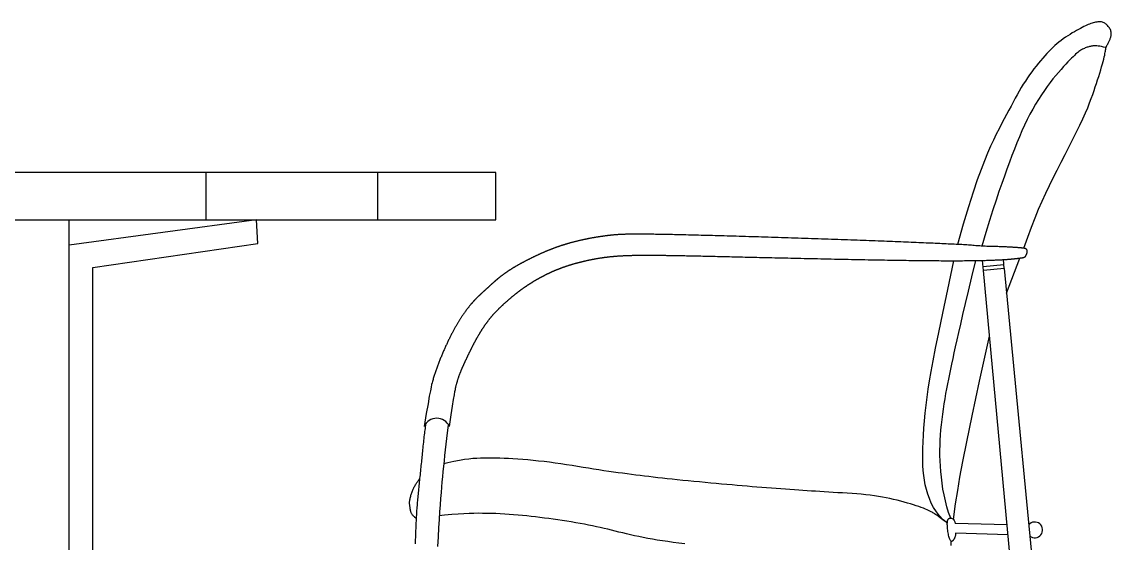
# Model space of a CAD drawing. Header units: millimetres. Extents: x -17017 to 2697, y 1903 to 18260.
# Drawn here: x -16977.0188 to -16976.835, y 18248.0033 to 18248.0913 of the extents above; entities that cross this region are included whole.
import ezdxf

# ---------------------------------------------------------------- set-up
doc = ezdxf.new("R2010")
doc.units = ezdxf.units.MM
doc.layers.add('OP-MOB-MOVIL', color=8, linetype='Continuous')

# ---------------------------------------------------------------- blocks, each defined once
blk = doc.blocks.new('mesas y sillas de cafeteria')
for p, q in [((50.53226, -14.21145), (50.53226, -14.25145)), ((50.67697, -14.21145), (50.67697, -14.25145)), ((50.41697, -14.93145), (50.41697, -14.25145)), ((51.18845, -14.29398), (51.18765, -14.28559)), ((51.20595, -14.29232), (51.20525, -14.28488))]:
    blk.add_line(p, q)
for points in [[(51.22248, -14.27532), (51.22571, -14.26598), (51.22885, -14.25747), (51.2319, -14.24966), (51.23492, -14.24239), (51.23793, -14.23554), (51.24096, -14.22895), (51.24405, -14.22249), (51.24724, -14.21603), (51.25054, -14.20944), (51.2539, -14.20278), (51.25727, -14.19614), (51.26059, -14.18959), (51.26381, -14.18322), (51.26685, -14.1771), (51.26967, -14.17133), (51.27221, -14.16598), (51.27441, -14.16111), (51.27632, -14.15669), (51.27797, -14.15266), (51.2794, -14.14895), (51.28065, -14.14551), (51.28176, -14.14228), (51.28278, -14.13919), (51.28375, -14.13619), (51.2847, -14.13323), (51.28562, -14.13032), (51.28651, -14.1275), (51.28735, -14.12479), (51.28812, -14.12222), (51.28883, -14.11982), (51.28944, -14.11762), (51.28996, -14.11564), (51.29037, -14.11391), (51.29069, -14.1124), (51.29093, -14.11108), (51.29112, -14.10994), (51.29129, -14.10893), (51.29144, -14.10804), (51.29159, -14.10722), (51.29178, -14.10646), (51.29201, -14.10573), (51.29227, -14.10501), (51.29257, -14.10433), (51.29289, -14.10366), (51.29322, -14.10301), (51.29355, -14.10238), (51.29388, -14.10177), (51.29419, -14.10118), (51.29448, -14.1006), (51.29475, -14.10004), (51.295, -14.09948), (51.29523, -14.09893), (51.29543, -14.09838), (51.29561, -14.09782), (51.29577, -14.09726), (51.29591, -14.09669), (51.29603, -14.09609), (51.29613, -14.09549), (51.29618, -14.09487), (51.2962, -14.09423), (51.29617, -14.09358), (51.29609, -14.09291), (51.29594, -14.09223), (51.29573, -14.09154), (51.29545, -14.09083), (51.2951, -14.09013), (51.29469, -14.08942), (51.29423, -14.08874), (51.29372, -14.08807), (51.29318, -14.08744), (51.29261, -14.08685), (51.29202, -14.08632), (51.29142, -14.08584), (51.2908, -14.08542), (51.29016, -14.08507), (51.28949, -14.08477), (51.2888, -14.08454), (51.28808, -14.08436), (51.28733, -14.08425), (51.28654, -14.0842), (51.28571, -14.08421), (51.28484, -14.08428), (51.28394, -14.0844), (51.283, -14.08458), (51.28204, -14.08481), (51.28104, -14.08508), (51.28001, -14.0854), (51.27896, -14.08577), (51.27788, -14.08618), (51.27677, -14.08663), (51.27561, -14.08713), (51.27439, -14.0877), (51.2731, -14.08832), (51.27172, -14.08902), (51.27026, -14.08979), (51.26869, -14.09064), (51.26701, -14.09157), (51.26523, -14.09258), (51.26338, -14.09367), (51.26149, -14.09482), (51.25957, -14.09603), (51.25765, -14.0973), (51.25575, -14.09862), (51.2539, -14.09998), (51.25211, -14.10137), (51.25037, -14.10282), (51.24867, -14.10431), (51.24699, -14.10587), (51.24531, -14.10751), (51.24363, -14.10922), (51.24193, -14.11102), (51.24019, -14.11293), (51.2384, -14.11493), (51.23657, -14.11705), (51.23471, -14.11926), (51.23284, -14.12156), (51.23097, -14.12394), (51.22911, -14.12641), (51.22728, -14.12895), (51.22548, -14.13156), (51.22373, -14.13423), (51.22202, -14.13698), (51.22033, -14.1398), (51.21864, -14.14271), (51.21695, -14.14571), (51.21523, -14.1488), (51.21347, -14.15201), (51.21166, -14.15533), (51.20978, -14.15878), (51.20783, -14.16238), (51.2058, -14.16617), (51.20369, -14.1702), (51.20151, -14.17448), (51.19925, -14.17906), (51.1969, -14.18398), (51.19447, -14.18926), (51.19194, -14.195), (51.18926, -14.20144), (51.18636, -14.2089), (51.18319, -14.21767), (51.17966, -14.22808), (51.17573, -14.24041), (51.17133, -14.25497), (51.16639, -14.27208)], [(51.29172, -14.10601), (51.28968, -14.10552), (51.28793, -14.10514), (51.28645, -14.10486), (51.28519, -14.10467), (51.28411, -14.10456), (51.28317, -14.10451), (51.28233, -14.10452), (51.28155, -14.10455), (51.2808, -14.10462), (51.28007, -14.1047), (51.27935, -14.10482), (51.27863, -14.10495), (51.27792, -14.10511), (51.27721, -14.10529), (51.2765, -14.1055), (51.27577, -14.10574), (51.27503, -14.106), (51.27429, -14.10629), (51.27353, -14.10661), (51.27276, -14.10697), (51.27198, -14.10736), (51.2712, -14.1078), (51.27041, -14.10827), (51.26962, -14.1088), (51.26882, -14.10937), (51.268, -14.11001), (51.26712, -14.11074), (51.26618, -14.11158), (51.26515, -14.11255), (51.264, -14.11366), (51.26271, -14.11495), (51.26126, -14.11642), (51.25963, -14.1181), (51.25784, -14.11999), (51.25591, -14.12208), (51.25384, -14.12438), (51.25167, -14.12687), (51.2494, -14.12956), (51.24706, -14.13245), (51.24467, -14.13553), (51.24224, -14.1388), (51.23978, -14.14225), (51.23732, -14.14589), (51.23486, -14.14971), (51.23241, -14.15371), (51.23, -14.15788), (51.22763, -14.16222), (51.22531, -14.16673), (51.22306, -14.17141), (51.22086, -14.17624), (51.21871, -14.18124), (51.21659, -14.18639), (51.21448, -14.1917), (51.21239, -14.19716), (51.21028, -14.20278), (51.20816, -14.20854), (51.20601, -14.21448), (51.20379, -14.22072), (51.20146, -14.22743), (51.199, -14.23477), (51.19636, -14.24289), (51.19352, -14.25195), (51.19043, -14.26212), (51.18706, -14.27355)], [(50.41697, -14.75245), (50.59597, -14.93145), (50.63254, -14.93145), (50.63254, -14.91145), (50.60425, -14.91145), (50.43697, -14.74417), (50.43697, -14.29148), (50.57615, -14.27141), (50.57497, -14.25145), (50.41697, -14.27263)], [(50.73771, -14.4256), (50.73924, -14.41593), (50.74044, -14.40846), (50.74134, -14.40289), (50.74201, -14.39891), (50.74247, -14.39621), (50.74279, -14.39447), (50.74301, -14.3934), (50.74317, -14.39268), (50.74332, -14.39206), (50.74346, -14.39147), (50.74359, -14.39092), (50.74373, -14.3904), (50.74385, -14.3899), (50.74398, -14.38942), (50.7441, -14.38896), (50.74423, -14.38852), (50.74435, -14.38807), (50.74448, -14.38764), (50.7446, -14.38722), (50.74472, -14.3868), (50.74485, -14.38638), (50.74498, -14.38598), (50.7451, -14.38558), (50.74523, -14.38518), (50.74535, -14.38479), (50.74548, -14.38441), (50.74561, -14.38403), (50.74574, -14.38366), (50.74586, -14.38329), (50.74599, -14.38293), (50.74612, -14.38257), (50.74625, -14.38222), (50.74638, -14.38187), (50.74651, -14.38152), (50.74664, -14.38118), (50.74677, -14.38084), (50.7469, -14.3805), (50.74703, -14.38017), (50.74717, -14.37984), (50.7473, -14.37952), (50.74743, -14.37919), (50.74756, -14.37887), (50.7477, -14.37855), (50.74783, -14.37823), (50.74797, -14.37792), (50.7481, -14.3776), (50.74824, -14.37729), (50.74837, -14.37698), (50.74851, -14.37666), (50.74865, -14.37635), (50.74878, -14.37604), (50.74892, -14.37573), (50.74906, -14.37542), (50.7492, -14.37511), (50.74934, -14.3748), (50.74948, -14.37449), (50.74962, -14.37418), (50.74976, -14.37387), (50.7499, -14.37356), (50.75004, -14.37325), (50.75018, -14.37294), (50.75032, -14.37262), (50.75047, -14.37231), (50.75061, -14.372), (50.75075, -14.37168), (50.7509, -14.37137), (50.75104, -14.37105), (50.75119, -14.37073), (50.75133, -14.37042), (50.75148, -14.3701), (50.75163, -14.36978), (50.75177, -14.36946), (50.75192, -14.36914), (50.75207, -14.36882), (50.75222, -14.3685), (50.75237, -14.36818), (50.75252, -14.36786), (50.75267, -14.36754), (50.75282, -14.36722), (50.75297, -14.3669), (50.75312, -14.36657), (50.75327, -14.36625), (50.75343, -14.36593), (50.75358, -14.3656), (50.75374, -14.36528), (50.75389, -14.36495), (50.75405, -14.36463), (50.7542, -14.36431), (50.75436, -14.36398), (50.75451, -14.36366), (50.75467, -14.36333), (50.75483, -14.363), (50.75499, -14.36268), (50.75515, -14.36235), (50.75531, -14.36203), (50.75547, -14.3617), (50.75563, -14.36137), (50.75579, -14.36105), (50.75595, -14.36072), (50.75611, -14.36039), (50.75628, -14.36007), (50.75644, -14.35974), (50.7566, -14.35941), (50.75677, -14.35909), (50.75693, -14.35876), (50.7571, -14.35843), (50.75727, -14.35811), (50.75743, -14.35778), (50.7576, -14.35745), (50.75777, -14.35713), (50.75794, -14.3568), (50.75811, -14.35648), (50.75828, -14.35615), (50.75845, -14.35582), (50.75862, -14.3555), (50.75879, -14.35517), (50.75897, -14.35485), (50.75914, -14.35452), (50.75931, -14.3542), (50.75949, -14.35387), (50.75966, -14.35355), (50.75984, -14.35322), (50.76002, -14.3529), (50.76019, -14.35258), (50.76037, -14.35225), (50.76055, -14.35193), (50.76073, -14.35161), (50.76091, -14.35129), (50.76109, -14.35096), (50.76127, -14.35064), (50.76145, -14.35032), (50.76164, -14.35), (50.76182, -14.34968), (50.762, -14.34936), (50.76219, -14.34904), (50.76238, -14.34872), (50.76256, -14.3484), (50.76275, -14.34808), (50.76294, -14.34777), (50.76313, -14.34745), (50.76332, -14.34713), (50.76351, -14.34682), (50.7637, -14.3465), (50.76389, -14.34619), (50.76409, -14.34587), (50.76428, -14.34556), (50.76447, -14.34524), (50.76467, -14.34493), (50.76487, -14.34462), (50.76507, -14.3443), (50.76526, -14.34399), (50.76546, -14.34368), (50.76566, -14.34337), (50.76587, -14.34306), (50.76607, -14.34275), (50.76627, -14.34244), (50.76648, -14.34214), (50.76668, -14.34183), (50.76689, -14.34152), (50.76709, -14.34122), (50.7673, -14.34091), (50.76751, -14.34061), (50.76772, -14.3403), (50.76793, -14.34), (50.76815, -14.3397), (50.76836, -14.3394), (50.76857, -14.3391), (50.76879, -14.3388), (50.76901, -14.3385), (50.76923, -14.3382), (50.76944, -14.3379), (50.76966, -14.33761), (50.76989, -14.33731), (50.77011, -14.33701), (50.77033, -14.33672), (50.77056, -14.33643), (50.77078, -14.33613), (50.77101, -14.33584), (50.77124, -14.33555), (50.77147, -14.33526), (50.7717, -14.33497), (50.77193, -14.33468), (50.77216, -14.3344), (50.7724, -14.33411), (50.77263, -14.33383), (50.77287, -14.33354), (50.77311, -14.33326), (50.77334, -14.33298), (50.77358, -14.33269), (50.77383, -14.33241), (50.77407, -14.33213), (50.77431, -14.33186), (50.77455, -14.33158), (50.7748, -14.3313), (50.77505, -14.33103), (50.77529, -14.33075), (50.77554, -14.33048), (50.77579, -14.3302), (50.77604, -14.32993), (50.77629, -14.32966), (50.77654, -14.32939), (50.77679, -14.32912), (50.77705, -14.32886), (50.7773, -14.32859), (50.77755, -14.32832), (50.77781, -14.32806), (50.77806, -14.32779), (50.77832, -14.32753), (50.77858, -14.32727), (50.77883, -14.32701), (50.77909, -14.32675), (50.77935, -14.32649), (50.77961, -14.32623), (50.77987, -14.32598), (50.78013, -14.32572), (50.78039, -14.32547), (50.78065, -14.32521), (50.78091, -14.32496), (50.78117, -14.32471), (50.78143, -14.32446), (50.78169, -14.32421), (50.78195, -14.32396), (50.78222, -14.32371), (50.78248, -14.32347), (50.78274, -14.32322), (50.783, -14.32298), (50.78326, -14.32273), (50.78353, -14.32249), (50.78379, -14.32225), (50.78405, -14.32201), (50.78431, -14.32177), (50.78458, -14.32154), (50.78484, -14.3213), (50.7851, -14.32106), (50.78536, -14.32083), (50.78563, -14.32059), (50.78589, -14.32036), (50.78615, -14.32013), (50.78641, -14.3199), (50.78667, -14.31967), (50.78693, -14.31944), (50.78719, -14.31922), (50.78745, -14.31899), (50.78771, -14.31877), (50.78797, -14.31854), (50.78823, -14.31832), (50.78849, -14.3181), (50.78875, -14.31788), (50.78901, -14.31766), (50.78926, -14.31744), (50.78952, -14.31722), (50.78978, -14.31701), (50.79003, -14.31679), (50.79029, -14.31658), (50.79054, -14.31637), (50.7908, -14.31616), (50.79105, -14.31594), (50.79131, -14.31574), (50.79156, -14.31553), (50.79181, -14.31532), (50.79207, -14.31511), (50.79232, -14.31491), (50.79257, -14.3147), (50.79282, -14.3145), (50.79308, -14.31429), (50.79333, -14.31409), (50.79358, -14.31389), (50.79383, -14.31369), (50.79408, -14.31349), (50.79434, -14.31329), (50.79459, -14.3131), (50.79484, -14.3129), (50.79509, -14.3127), (50.79534, -14.31251), (50.79559, -14.31232), (50.79584, -14.31212), (50.7961, -14.31193), (50.79635, -14.31174), (50.7966, -14.31155), (50.79685, -14.31136), (50.7971, -14.31117), (50.79735, -14.31098), (50.79761, -14.31079), (50.79786, -14.3106), (50.79811, -14.31042), (50.79836, -14.31023), (50.79862, -14.31005), (50.79887, -14.30986), (50.79912, -14.30968), (50.79938, -14.3095), (50.79963, -14.30932), (50.79988, -14.30913), (50.80014, -14.30895), (50.80039, -14.30877), (50.80065, -14.30859), (50.8009, -14.30841), (50.80116, -14.30824), (50.80142, -14.30806), (50.80167, -14.30788), (50.80193, -14.3077), (50.80219, -14.30753), (50.80245, -14.30735), (50.80271, -14.30718), (50.80297, -14.307), (50.80323, -14.30683), (50.80349, -14.30665), (50.80375, -14.30648), (50.80401, -14.30631), (50.80427, -14.30614), (50.80454, -14.30596), (50.8048, -14.30579), (50.80507, -14.30562), (50.80533, -14.30545), (50.8056, -14.30528), (50.80587, -14.30511), (50.80613, -14.30494), (50.8064, -14.30477), (50.80667, -14.30461), (50.80694, -14.30444), (50.80721, -14.30427), (50.80748, -14.3041), (50.80775, -14.30394), (50.80802, -14.30377), (50.8083, -14.30361), (50.80857, -14.30344), (50.80884, -14.30328), (50.80912, -14.30311), (50.80939, -14.30295), (50.80967, -14.30279), (50.80994, -14.30262), (50.81022, -14.30246), (50.81049, -14.3023), (50.81077, -14.30214), (50.81105, -14.30198), (50.81133, -14.30182), (50.8116, -14.30166), (50.81188, -14.3015), (50.81216, -14.30135), (50.81244, -14.30119), (50.81272, -14.30103), (50.813, -14.30087), (50.81328, -14.30072), (50.81356, -14.30056), (50.81384, -14.30041), (50.81412, -14.30026), (50.81441, -14.3001), (50.81469, -14.29995), (50.81497, -14.2998), (50.81525, -14.29965), (50.81553, -14.2995), (50.81582, -14.29935), (50.8161, -14.2992), (50.81638, -14.29905), (50.81667, -14.2989), (50.81695, -14.29875), (50.81723, -14.2986), (50.81751, -14.29846), (50.8178, -14.29831), (50.81808, -14.29817), (50.81836, -14.29802), (50.81865, -14.29788), (50.81893, -14.29774), (50.81922, -14.2976), (50.8195, -14.29746), (50.81978, -14.29731), (50.82007, -14.29717), (50.82035, -14.29704), (50.82063, -14.2969), (50.82092, -14.29676), (50.8212, -14.29662), (50.82148, -14.29649), (50.82176, -14.29635), (50.82205, -14.29622), (50.82233, -14.29608), (50.82261, -14.29595), (50.82289, -14.29582), (50.82318, -14.29569), (50.82346, -14.29556), (50.82374, -14.29543), (50.82402, -14.2953), (50.82431, -14.29517), (50.82459, -14.29504), (50.82487, -14.29492), (50.82515, -14.29479), (50.82543, -14.29466), (50.82572, -14.29454), (50.826, -14.29442), (50.82628, -14.29429), (50.82656, -14.29417), (50.82685, -14.29405), (50.82713, -14.29393), (50.82741, -14.29381), (50.8277, -14.29369), (50.82798, -14.29357), (50.82827, -14.29345), (50.82855, -14.29333), (50.82884, -14.29321), (50.82913, -14.2931), (50.82941, -14.29298), (50.8297, -14.29286), (50.82999, -14.29275), (50.83028, -14.29263), (50.83057, -14.29252), (50.83086, -14.29241), (50.83115, -14.29229), (50.83145, -14.29218), (50.83174, -14.29207), (50.83203, -14.29196), (50.83233, -14.29185), (50.83263, -14.29174), (50.83292, -14.29163), (50.83322, -14.29152), (50.83352, -14.29141), (50.83382, -14.2913), (50.83412, -14.29119), (50.83443, -14.29108), (50.83473, -14.29097), (50.83504, -14.29087), (50.83535, -14.29076), (50.83565, -14.29065), (50.83596, -14.29055), (50.83628, -14.29044), (50.83659, -14.29034), (50.8369, -14.29023), (50.83722, -14.29013), (50.83754, -14.29003), (50.83786, -14.28992), (50.83818, -14.28982), (50.8385, -14.28971), (50.83882, -14.28961), (50.83915, -14.28951), (50.83948, -14.28941), (50.83981, -14.2893), (50.84014, -14.2892), (50.84047, -14.2891), (50.84081, -14.289), (50.84115, -14.2889), (50.84149, -14.2888), (50.84183, -14.2887), (50.84217, -14.2886), (50.84252, -14.2885), (50.84287, -14.2884), (50.84322, -14.2883), (50.84357, -14.2882), (50.84392, -14.2881), (50.84428, -14.288), (50.84463, -14.2879), (50.84499, -14.2878), (50.84536, -14.2877), (50.84572, -14.2876), (50.84608, -14.28751), (50.84645, -14.28741), (50.84682, -14.28731), (50.84719, -14.28722), (50.84756, -14.28712), (50.84794, -14.28702), (50.84831, -14.28693), (50.84869, -14.28683), (50.84907, -14.28674), (50.84945, -14.28664), (50.84983, -14.28655), (50.85022, -14.28646), (50.8506, -14.28637), (50.85099, -14.28627), (50.85138, -14.28618), (50.85177, -14.28609), (50.85216, -14.286), (50.85255, -14.28591), (50.85295, -14.28582), (50.85334, -14.28573), (50.85374, -14.28564), (50.85414, -14.28555), (50.85454, -14.28547), (50.85494, -14.28538), (50.85534, -14.2853), (50.85574, -14.28521), (50.85615, -14.28513), (50.85655, -14.28504), (50.85696, -14.28496), (50.85737, -14.28488), (50.85777, -14.28479), (50.85818, -14.28471), (50.85859, -14.28463), (50.859, -14.28455), (50.85942, -14.28448), (50.85983, -14.2844), (50.86024, -14.28432), (50.86066, -14.28424), (50.86107, -14.28417), (50.86149, -14.2841), (50.86191, -14.28402), (50.86232, -14.28395), (50.86274, -14.28388), (50.86316, -14.28381), (50.86358, -14.28374), (50.864, -14.28367), (50.86442, -14.2836), (50.86484, -14.28353), (50.86527, -14.28347), (50.86569, -14.2834), (50.86611, -14.28334), (50.86653, -14.28327), (50.86696, -14.28321), (50.86738, -14.28315), (50.86781, -14.28309), (50.86823, -14.28303), (50.86866, -14.28297), (50.86909, -14.28292), (50.86951, -14.28286), (50.86994, -14.28281), (50.87037, -14.28275), (50.8708, -14.2827), (50.87124, -14.28265), (50.87167, -14.2826), (50.8721, -14.28255), (50.87254, -14.2825), (50.87298, -14.28245), (50.87342, -14.2824), (50.87386, -14.28236), (50.8743, -14.28231), (50.87475, -14.28227), (50.8752, -14.28223), (50.87564, -14.28218), (50.8761, -14.28214), (50.87655, -14.2821), (50.87701, -14.28206), (50.87747, -14.28203), (50.87793, -14.28199), (50.87839, -14.28195), (50.87886, -14.28192), (50.87933, -14.28188), (50.87981, -14.28185), (50.88028, -14.28182), (50.88076, -14.28178), (50.88125, -14.28175), (50.88174, -14.28172), (50.88223, -14.28169), (50.88272, -14.28167), (50.88322, -14.28164), (50.88372, -14.28161), (50.88423, -14.28159), (50.88474, -14.28156), (50.88526, -14.28154), (50.88578, -14.28151), (50.8863, -14.28149), (50.88683, -14.28147), (50.88736, -14.28145), (50.8879, -14.28143), (50.88844, -14.28141), (50.88899, -14.28139), (50.88954, -14.28137), (50.8901, -14.28136), (50.89067, -14.28134), (50.89123, -14.28132), (50.89181, -14.28131), (50.89239, -14.28129), (50.89298, -14.28128), (50.89357, -14.28127), (50.89416, -14.28126), (50.89477, -14.28125), (50.89538, -14.28124), (50.89599, -14.28123), (50.89662, -14.28122), (50.89725, -14.28121), (50.89788, -14.2812), (50.89853, -14.2812), (50.89918, -14.28119), (50.89983, -14.28118), (50.9005, -14.28118), (50.90117, -14.28118), (50.90185, -14.28117), (50.90254, -14.28117), (50.90324, -14.28117), (50.90395, -14.28117), (50.90468, -14.28117), (50.90541, -14.28117), (50.90615, -14.28117), (50.9069, -14.28117), (50.90767, -14.28117), (50.90845, -14.28117), (50.90925, -14.28118), (50.91005, -14.28118), (50.91088, -14.28119), (50.91171, -14.28119), (50.91257, -14.2812), (50.91344, -14.28121), (50.91432, -14.28122), (50.91523, -14.28123), (50.91615, -14.28124), (50.91709, -14.28125), (50.91805, -14.28126), (50.91903, -14.28127), (50.92003, -14.28129), (50.92105, -14.2813), (50.92209, -14.28132), (50.92315, -14.28133), (50.92424, -14.28135), (50.92535, -14.28137), (50.92648, -14.28139), (50.92764, -14.28141), (50.92882, -14.28143), (50.93002, -14.28145), (50.93125, -14.28147), (50.93251, -14.28149), (50.93379, -14.28152), (50.93511, -14.28154), (50.93645, -14.28157), (50.93781, -14.28159), (50.93921, -14.28162), (50.94064, -14.28165), (50.94209, -14.28168), (50.94358, -14.28171), (50.9451, -14.28174), (50.94665, -14.28178), (50.94823, -14.28181), (50.94984, -14.28184), (50.95149, -14.28188), (50.95317, -14.28192), (50.95489, -14.28195), (50.95664, -14.28199), (50.95843, -14.28203), (50.96025, -14.28207), (50.96211, -14.28211), (50.96401, -14.28216), (50.96594, -14.2822), (50.96792, -14.28225), (50.96993, -14.28229), (50.97198, -14.28234), (50.97407, -14.28239), (50.97619, -14.28244), (50.97836, -14.28249), (50.98056, -14.28254), (50.98281, -14.28259), (50.98509, -14.28264), (50.98741, -14.2827), (50.98977, -14.28275), (50.99216, -14.28281), (50.99459, -14.28286), (50.99705, -14.28292), (50.99954, -14.28298), (51.00207, -14.28304), (51.00462, -14.2831), (51.0072, -14.28316), (51.00981, -14.28322), (51.01245, -14.28328), (51.0151, -14.28334), (51.01779, -14.2834), (51.02049, -14.28346), (51.02321, -14.28353), (51.02595, -14.28359), (51.02871, -14.28365), (51.03149, -14.28371), (51.03428, -14.28378), (51.03708, -14.28384), (51.0399, -14.2839), (51.04272, -14.28397), (51.04556, -14.28403), (51.0484, -14.28409), (51.05125, -14.28415), (51.0541, -14.28421), (51.05696, -14.28428), (51.05982, -14.28434), (51.06268, -14.2844), (51.06554, -14.28446), (51.0684, -14.28452), (51.07125, -14.28457), (51.0741, -14.28463), (51.07695, -14.28469), (51.07979, -14.28475), (51.08261, -14.2848), (51.08543, -14.28486), (51.08824, -14.28491), (51.09103, -14.28496), (51.09381, -14.28501), (51.09658, -14.28507), (51.09932, -14.28511), (51.10205, -14.28516), (51.10476, -14.28521), (51.10745, -14.28525), (51.11011, -14.2853), (51.11275, -14.28534), (51.11537, -14.28538), (51.11796, -14.28542), (51.12052, -14.28546), (51.12305, -14.2855), (51.12555, -14.28553), (51.12802, -14.28556), (51.13046, -14.2856), (51.13286, -14.28563), (51.13522, -14.28565), (51.13755, -14.28568), (51.13984, -14.2857), (51.14209, -14.28572), (51.1443, -14.28574), (51.14647, -14.28576), (51.14859, -14.28578), (51.15068, -14.28579), (51.15272, -14.2858), (51.15472, -14.28581), (51.15667, -14.28582), (51.15858, -14.28582), (51.16045, -14.28582), (51.16228, -14.28582), (51.16407, -14.28582), (51.16582, -14.28582), (51.16752, -14.28582), (51.16919, -14.28581), (51.17081, -14.2858), (51.1724, -14.28579), (51.17394, -14.28578), (51.17545, -14.28576), (51.17693, -14.28575), (51.17836, -14.28573), (51.17976, -14.28571), (51.18113, -14.2857), (51.18245, -14.28567), (51.18375, -14.28565), (51.18501, -14.28563), (51.18624, -14.2856), (51.18743, -14.28558), (51.18859, -14.28555), (51.18972, -14.28552), (51.19082, -14.28549), (51.19189, -14.28546), (51.19293, -14.28543), (51.19394, -14.2854), (51.19492, -14.28537), (51.19587, -14.28533), (51.19679, -14.2853), (51.19769, -14.28526), (51.19856, -14.28522), (51.19941, -14.28519), (51.20023, -14.28515), (51.20102, -14.28511), (51.20179, -14.28507), (51.20254, -14.28503), (51.20326, -14.285), (51.20396, -14.28496), (51.20464, -14.28492), (51.2053, -14.28487), (51.20594, -14.28483), (51.20655, -14.28479), (51.20715, -14.28475), (51.20773, -14.28471), (51.20829, -14.28467), (51.20883, -14.28463), (51.20935, -14.28459), (51.20986, -14.28455), (51.21035, -14.28451), (51.21083, -14.28447), (51.21129, -14.28443), (51.21173, -14.28439), (51.21217, -14.28435), (51.21258, -14.28431), (51.21299, -14.28427), (51.21338, -14.28423), (51.21376, -14.28419), (51.21413, -14.28415), (51.21449, -14.28412), (51.21484, -14.28408), (51.21517, -14.28404), (51.2155, -14.28401), (51.21582, -14.28397), (51.21613, -14.28394), (51.21643, -14.28391), (51.21672, -14.28387), (51.217, -14.28384), (51.21728, -14.28381), (51.21754, -14.28378), (51.2178, -14.28375), (51.21805, -14.28372), (51.21829, -14.28369), (51.21852, -14.28366), (51.21875, -14.28363), (51.21897, -14.2836), (51.21918, -14.28357), (51.21939, -14.28355), (51.21958, -14.28352), (51.21977, -14.28349), (51.21996, -14.28347), (51.22014, -14.28344), (51.22031, -14.28341), (51.22047, -14.28339), (51.22063, -14.28336), (51.22078, -14.28334), (51.22093, -14.28331), (51.22107, -14.28329), (51.22121, -14.28326), (51.22134, -14.28324), (51.22146, -14.28322), (51.22158, -14.28319), (51.2217, -14.28317), (51.22181, -14.28314), (51.22191, -14.28312), (51.22201, -14.2831), (51.22211, -14.28307), (51.2222, -14.28305), (51.22229, -14.28303), (51.22237, -14.283), (51.22245, -14.28298), (51.22253, -14.28295), (51.2226, -14.28293), (51.22267, -14.28291), (51.22274, -14.28288), (51.2228, -14.28286), (51.22286, -14.28283), (51.22292, -14.28281), (51.22298, -14.28278), (51.22303, -14.28276), (51.22308, -14.28273), (51.22313, -14.28271), (51.22317, -14.28268), (51.22322, -14.28266), (51.22326, -14.28263), (51.2233, -14.2826), (51.22334, -14.28258), (51.22338, -14.28255), (51.22341, -14.28252), (51.22345, -14.28249), (51.22348, -14.28247), (51.22351, -14.28244), (51.22355, -14.28241), (51.22358, -14.28238), (51.22361, -14.28235), (51.22364, -14.28232), (51.22367, -14.28228), (51.2237, -14.28225), (51.22373, -14.28222), (51.22376, -14.28219), (51.22379, -14.28215), (51.22382, -14.28212), (51.22384, -14.28209), (51.22387, -14.28205), (51.2239, -14.28202), (51.22393, -14.28198), (51.22396, -14.28195), (51.22398, -14.28191), (51.22401, -14.28187), (51.22404, -14.28184), (51.22406, -14.2818), (51.22409, -14.28176), (51.22412, -14.28172), (51.22414, -14.28168), (51.22417, -14.28164), (51.22419, -14.28161), (51.22422, -14.28157), (51.22424, -14.28153), (51.22427, -14.28149), (51.22429, -14.28145), (51.22432, -14.28141), (51.22434, -14.28136), (51.22436, -14.28132), (51.22439, -14.28128), (51.22441, -14.28124), (51.22443, -14.2812), (51.22445, -14.28116), (51.22448, -14.28111), (51.2245, -14.28107), (51.22452, -14.28103), (51.22454, -14.28099), (51.22456, -14.28094), (51.22459, -14.2809), (51.22461, -14.28086), (51.22463, -14.28081), (51.22465, -14.28077), (51.22467, -14.28073), (51.22469, -14.28068), (51.22471, -14.28064), (51.22473, -14.28059), (51.22475, -14.28055), (51.22477, -14.28051), (51.22478, -14.28046), (51.2248, -14.28042), (51.22482, -14.28037), (51.22484, -14.28033), (51.22486, -14.28028), (51.22487, -14.28024), (51.22489, -14.28019), (51.22491, -14.28015), (51.22493, -14.28011), (51.22494, -14.28006), (51.22496, -14.28002), (51.22497, -14.27997), (51.22499, -14.27993), (51.22501, -14.27988), (51.22502, -14.27984), (51.22504, -14.2798), (51.22505, -14.27975), (51.22506, -14.27971), (51.22508, -14.27966), (51.22509, -14.27962), (51.22511, -14.27958), (51.22512, -14.27953), (51.22513, -14.27949), (51.22515, -14.27945), (51.22516, -14.2794), (51.22517, -14.27936), (51.22518, -14.27932), (51.22519, -14.27928), (51.22521, -14.27923), (51.22522, -14.27919), (51.22523, -14.27915), (51.22524, -14.27911), (51.22525, -14.27907), (51.22526, -14.27902), (51.22527, -14.27898), (51.22528, -14.27894), (51.22529, -14.2789), (51.22529, -14.27886), (51.2253, -14.27882), (51.22531, -14.27878), (51.22532, -14.27873), (51.22533, -14.27869), (51.22533, -14.27865), (51.22534, -14.27861), (51.22535, -14.27857), (51.22535, -14.27853), (51.22536, -14.27849), (51.22536, -14.27845), (51.22537, -14.27841), (51.22537, -14.27838), (51.22538, -14.27834), (51.22538, -14.2783), (51.22538, -14.27826), (51.22539, -14.27822), (51.22539, -14.27818), (51.22539, -14.27814), (51.22539, -14.27811), (51.2254, -14.27807), (51.2254, -14.27803), (51.2254, -14.27799), (51.2254, -14.27796), (51.2254, -14.27792), (51.2254, -14.27788), (51.2254, -14.27785), (51.22539, -14.27781), (51.22539, -14.27778), (51.22539, -14.27774), (51.22539, -14.2777), (51.22539, -14.27767), (51.22538, -14.27763), (51.22538, -14.2776), (51.22537, -14.27757), (51.22537, -14.27753), (51.22536, -14.2775), (51.22536, -14.27746), (51.22535, -14.27743), (51.22535, -14.2774), (51.22534, -14.27736), (51.22533, -14.27733), (51.22532, -14.2773), (51.22532, -14.27727), (51.22531, -14.27723), (51.2253, -14.2772), (51.22529, -14.27717), (51.22528, -14.27714), (51.22527, -14.27711), (51.22526, -14.27708), (51.22525, -14.27705), (51.22523, -14.27702), (51.22522, -14.27699), (51.22521, -14.27696), (51.2252, -14.27693), (51.22518, -14.2769), (51.22517, -14.27687), (51.22515, -14.27684), (51.22514, -14.27681), (51.22512, -14.27678), (51.22511, -14.27675), (51.22509, -14.27673), (51.22507, -14.2767), (51.22505, -14.27667), (51.22504, -14.27664), (51.22502, -14.27662), (51.225, -14.27659), (51.22498, -14.27656), (51.22496, -14.27654), (51.22494, -14.27651), (51.22492, -14.27649), (51.2249, -14.27646), (51.22488, -14.27643), (51.22485, -14.27641), (51.22483, -14.27638), (51.22481, -14.27636), (51.22478, -14.27633), (51.22476, -14.27631), (51.22473, -14.27629), (51.22471, -14.27626), (51.22468, -14.27624), (51.22466, -14.27622), (51.22463, -14.27619), (51.2246, -14.27617), (51.22458, -14.27615), (51.22455, -14.27612), (51.22452, -14.2761), (51.22449, -14.27608), (51.22446, -14.27606), (51.22443, -14.27603), (51.2244, -14.27601), (51.22437, -14.27599), (51.22434, -14.27597), (51.22431, -14.27595), (51.22428, -14.27593), (51.22424, -14.27591), (51.22421, -14.27589), (51.22418, -14.27587), (51.22414, -14.27585), (51.22411, -14.27583), (51.22407, -14.27581), (51.22404, -14.27579), (51.224, -14.27577), (51.22396, -14.27575), (51.22393, -14.27573), (51.22389, -14.27571), (51.22385, -14.27569), (51.22381, -14.27567), (51.22377, -14.27565), (51.22372, -14.27564), (51.22368, -14.27562), (51.22363, -14.2756), (51.22359, -14.27558), (51.22353, -14.27556), (51.22348, -14.27554), (51.22342, -14.27553), (51.22336, -14.27551), (51.2233, -14.27549), (51.22323, -14.27547), (51.22315, -14.27545), (51.22307, -14.27544), (51.22299, -14.27542), (51.2229, -14.2754), (51.2228, -14.27538), (51.2227, -14.27536), (51.22259, -14.27534), (51.22247, -14.27532), (51.22234, -14.27531), (51.22221, -14.27529), (51.22206, -14.27527), (51.22191, -14.27525), (51.22175, -14.27523), (51.22158, -14.27521), (51.22139, -14.27518), (51.2212, -14.27516), (51.221, -14.27514), (51.22078, -14.27512), (51.22056, -14.2751), (51.22032, -14.27507), (51.22007, -14.27505), (51.2198, -14.27503), (51.21952, -14.275), (51.21923, -14.27498), (51.21893, -14.27495), (51.2186, -14.27493), (51.21827, -14.2749), (51.21792, -14.27487), (51.21755, -14.27485), (51.21717, -14.27482), (51.21677, -14.27479), (51.21636, -14.27476), (51.21592, -14.27473), (51.21547, -14.2747), (51.215, -14.27467), (51.21452, -14.27463), (51.21401, -14.2746), (51.21348, -14.27457), (51.21294, -14.27453), (51.21237, -14.2745), (51.21179, -14.27446), (51.21118, -14.27442), (51.21056, -14.27438), (51.20991, -14.27434), (51.20924, -14.2743), (51.20854, -14.27426), (51.20782, -14.27422), (51.20707, -14.27418), (51.20628, -14.27414), (51.20546, -14.2741), (51.20459, -14.27407), (51.20367, -14.27403), (51.2027, -14.27401), (51.20167, -14.27398), (51.20059, -14.27396), (51.19947, -14.27394), (51.19832, -14.27392), (51.19715, -14.2739), (51.19595, -14.27388), (51.19475, -14.27385), (51.19355, -14.27382), (51.19235, -14.27378), (51.19116, -14.27374), (51.18997, -14.27368), (51.18879, -14.27363), (51.18762, -14.27356), (51.18645, -14.27349), (51.18529, -14.27341), (51.18414, -14.27333), (51.18299, -14.27324), (51.18184, -14.27314), (51.18069, -14.27305), (51.17951, -14.27294), (51.17831, -14.27284), (51.17707, -14.27274), (51.17579, -14.27264), (51.17446, -14.27254), (51.17308, -14.27245), (51.17164, -14.27236), (51.17015, -14.27228), (51.16862, -14.2722), (51.16704, -14.27212), (51.16543, -14.27204), (51.16378, -14.27196), (51.1621, -14.27188), (51.1604, -14.27181), (51.15867, -14.27173), (51.15691, -14.27165), (51.15513, -14.27157), (51.15332, -14.27148), (51.15149, -14.2714), (51.14962, -14.27132), (51.14774, -14.27124), (51.14582, -14.27115), (51.14389, -14.27107), (51.14192, -14.27098), (51.13993, -14.2709), (51.13791, -14.27081), (51.13587, -14.27072), (51.1338, -14.27064), (51.1317, -14.27055), (51.12958, -14.27046), (51.12743, -14.27037), (51.12526, -14.27028), (51.12306, -14.27019), (51.12083, -14.2701), (51.11858, -14.27001), (51.1163, -14.26992), (51.11399, -14.26983), (51.11166, -14.26974), (51.1093, -14.26964), (51.10692, -14.26955), (51.10451, -14.26946), (51.10207, -14.26936), (51.09961, -14.26927), (51.09712, -14.26917), (51.09461, -14.26908), (51.09207, -14.26898), (51.08951, -14.26889), (51.08693, -14.26879), (51.08433, -14.2687), (51.0817, -14.2686), (51.07905, -14.2685), (51.07639, -14.26841), (51.0737, -14.26831), (51.071, -14.26821), (51.06828, -14.26812), (51.06555, -14.26802), (51.06281, -14.26793), (51.06005, -14.26783), (51.05728, -14.26773), (51.0545, -14.26764), (51.05171, -14.26754), (51.04891, -14.26745), (51.04611, -14.26735), (51.0433, -14.26726), (51.04048, -14.26716), (51.03767, -14.26707), (51.03484, -14.26697), (51.03202, -14.26688), (51.0292, -14.26679), (51.02638, -14.26669), (51.02356, -14.2666), (51.02075, -14.26651), (51.01794, -14.26642), (51.01514, -14.26633), (51.01234, -14.26624), (51.00955, -14.26615), (51.00677, -14.26607), (51.004, -14.26598), (51.00124, -14.2659), (50.9985, -14.26581), (50.99577, -14.26573), (50.99305, -14.26564), (50.99035, -14.26556), (50.98767, -14.26548), (50.98501, -14.2654), (50.98236, -14.26532), (50.97974, -14.26525), (50.97714, -14.26517), (50.97456, -14.2651), (50.972, -14.26502), (50.96948, -14.26495), (50.96697, -14.26488), (50.9645, -14.26481), (50.96205, -14.26474), (50.95964, -14.26467), (50.95725, -14.26461), (50.9549, -14.26455), (50.95258, -14.26448), (50.9503, -14.26442), (50.94805, -14.26436), (50.94583, -14.26431), (50.94366, -14.26425), (50.94153, -14.2642), (50.93943, -14.26415), (50.93738, -14.2641), (50.93536, -14.26405), (50.93339, -14.264), (50.93146, -14.26396), (50.92958, -14.26391), (50.92774, -14.26387), (50.92595, -14.26384), (50.92419, -14.2638), (50.92249, -14.26376), (50.92082, -14.26373), (50.9192, -14.2637), (50.91762, -14.26367), (50.91608, -14.26364), (50.91458, -14.26362), (50.91313, -14.26359), (50.91171, -14.26357), (50.91033, -14.26355), (50.90899, -14.26353), (50.90769, -14.26352), (50.90643, -14.2635), (50.9052, -14.26349), (50.90401, -14.26348), (50.90285, -14.26347), (50.90172, -14.26346), (50.90063, -14.26345), (50.89957, -14.26344), (50.89855, -14.26344), (50.89755, -14.26344), (50.89658, -14.26344), (50.89565, -14.26344), (50.89474, -14.26344), (50.89386, -14.26344), (50.89301, -14.26345), (50.89218, -14.26345), (50.89138, -14.26346), (50.8906, -14.26347), (50.88985, -14.26348), (50.88913, -14.26349), (50.88842, -14.2635), (50.88774, -14.26352), (50.88708, -14.26353), (50.88643, -14.26355), (50.88581, -14.26357), (50.88521, -14.26359), (50.88463, -14.26361), (50.88406, -14.26363), (50.88351, -14.26365), (50.88298, -14.26367), (50.88246, -14.26369), (50.88196, -14.26372), (50.88147, -14.26375), (50.88099, -14.26377), (50.88053, -14.2638), (50.88007, -14.26383), (50.87963, -14.26386), (50.8792, -14.26389), (50.87878, -14.26392), (50.87836, -14.26395), (50.87796, -14.26398), (50.87756, -14.26402), (50.87717, -14.26405), (50.87678, -14.26409), (50.8764, -14.26412), (50.87603, -14.26416), (50.87565, -14.2642), (50.87528, -14.26423), (50.87492, -14.26427), (50.87455, -14.26431), (50.87419, -14.26435), (50.87383, -14.26439), (50.87346, -14.26443), (50.8731, -14.26447), (50.87274, -14.26451), (50.87238, -14.26456), (50.87202, -14.2646), (50.87166, -14.26464), (50.8713, -14.26469), (50.87094, -14.26473), (50.87058, -14.26478), (50.87021, -14.26482), (50.86985, -14.26487), (50.86949, -14.26491), (50.86913, -14.26496), (50.86877, -14.26501), (50.8684, -14.26506), (50.86804, -14.26511), (50.86768, -14.26516), (50.86731, -14.26521), (50.86695, -14.26526), (50.86659, -14.26531), (50.86622, -14.26536), (50.86586, -14.26541), (50.8655, -14.26547), (50.86513, -14.26552), (50.86477, -14.26557), (50.8644, -14.26563), (50.86404, -14.26569), (50.86367, -14.26574), (50.86331, -14.2658), (50.86294, -14.26586), (50.86257, -14.26591), (50.86221, -14.26597), (50.86184, -14.26603), (50.86148, -14.26609), (50.86111, -14.26615), (50.86074, -14.26621), (50.86037, -14.26628), (50.86001, -14.26634), (50.85964, -14.2664), (50.85927, -14.26647), (50.8589, -14.26653), (50.85854, -14.2666), (50.85817, -14.26666), (50.8578, -14.26673), (50.85743, -14.2668), (50.85706, -14.26686), (50.85669, -14.26693), (50.85632, -14.267), (50.85596, -14.26707), (50.85559, -14.26714), (50.85522, -14.26721), (50.85485, -14.26729), (50.85448, -14.26736), (50.85411, -14.26743), (50.85374, -14.26751), (50.85337, -14.26758), (50.853, -14.26766), (50.85262, -14.26773), (50.85225, -14.26781), (50.85188, -14.26789), (50.85151, -14.26797), (50.85114, -14.26805), (50.85077, -14.26813), (50.8504, -14.26821), (50.85002, -14.26829), (50.84965, -14.26837), (50.84928, -14.26846), (50.84891, -14.26854), (50.84854, -14.26862), (50.84816, -14.26871), (50.84779, -14.26879), (50.84742, -14.26888), (50.84704, -14.26897), (50.84667, -14.26906), (50.8463, -14.26915), (50.84593, -14.26924), (50.84555, -14.26933), (50.84518, -14.26942), (50.84481, -14.26951), (50.84443, -14.2696), (50.84406, -14.2697), (50.84369, -14.26979), (50.84331, -14.26989), (50.84294, -14.26998), (50.84257, -14.27008), (50.84219, -14.27018), (50.84182, -14.27028), (50.84145, -14.27038), (50.84107, -14.27048), (50.8407, -14.27058), (50.84033, -14.27068), (50.83996, -14.27078), (50.83958, -14.27088), (50.83921, -14.27099), (50.83884, -14.27109), (50.83847, -14.2712), (50.83809, -14.27131), (50.83772, -14.27141), (50.83735, -14.27152), (50.83698, -14.27163), (50.83661, -14.27174), (50.83623, -14.27185), (50.83586, -14.27196), (50.83549, -14.27207), (50.83512, -14.27219), (50.83475, -14.2723), (50.83438, -14.27242), (50.83401, -14.27253), (50.83364, -14.27265), (50.83327, -14.27277), (50.8329, -14.27289), (50.83253, -14.273), (50.83216, -14.27312), (50.83179, -14.27325), (50.83142, -14.27337), (50.83105, -14.27349), (50.83068, -14.27361), (50.83031, -14.27374), (50.82995, -14.27386), (50.82958, -14.27399), (50.82921, -14.27412), (50.82884, -14.27424), (50.82848, -14.27437), (50.82811, -14.2745), (50.82775, -14.27463), (50.82738, -14.27477), (50.82702, -14.2749), (50.82665, -14.27503), (50.82629, -14.27516), (50.82592, -14.2753), (50.82556, -14.27544), (50.82519, -14.27557), (50.82483, -14.27571), (50.82447, -14.27585), (50.82411, -14.27599), (50.82374, -14.27613), (50.82338, -14.27627), (50.82302, -14.27641), (50.82266, -14.27655), (50.8223, -14.2767), (50.82194, -14.27684), (50.82158, -14.27699), (50.82122, -14.27713), (50.82086, -14.27728), (50.8205, -14.27743), (50.82014, -14.27757), (50.81979, -14.27772), (50.81943, -14.27787), (50.81907, -14.27802), (50.81871, -14.27817), (50.81836, -14.27833), (50.818, -14.27848), (50.81764, -14.27863), (50.81729, -14.27879), (50.81693, -14.27894), (50.81658, -14.2791), (50.81622, -14.27925), (50.81587, -14.27941), (50.81551, -14.27957), (50.81516, -14.27972), (50.81481, -14.27988), (50.81445, -14.28004), (50.8141, -14.2802), (50.81375, -14.28036), (50.81339, -14.28052), (50.81304, -14.28069), (50.81269, -14.28085), (50.81234, -14.28101), (50.81199, -14.28118), (50.81164, -14.28134), (50.81129, -14.2815), (50.81094, -14.28167), (50.81059, -14.28184), (50.81024, -14.282), (50.80989, -14.28217), (50.80954, -14.28234), (50.80919, -14.2825), (50.80884, -14.28267), (50.80849, -14.28284), (50.80815, -14.28301), (50.8078, -14.28318), (50.80745, -14.28335), (50.8071, -14.28352), (50.80676, -14.2837), (50.80641, -14.28387), (50.80607, -14.28404), (50.80572, -14.28421), (50.80537, -14.28439), (50.80503, -14.28456), (50.80468, -14.28474), (50.80434, -14.28491), (50.804, -14.28509), (50.80365, -14.28526), (50.80331, -14.28544), (50.80296, -14.28561), (50.80262, -14.28579), (50.80228, -14.28597), (50.80194, -14.28615), (50.8016, -14.28632), (50.80125, -14.2865), (50.80091, -14.28668), (50.80057, -14.28686), (50.80023, -14.28704), (50.7999, -14.28722), (50.79956, -14.2874), (50.79922, -14.28758), (50.79888, -14.28776), (50.79855, -14.28795), (50.79821, -14.28813), (50.79787, -14.28831), (50.79754, -14.28849), (50.79721, -14.28868), (50.79687, -14.28886), (50.79654, -14.28905), (50.79621, -14.28923), (50.79588, -14.28942), (50.79555, -14.2896), (50.79522, -14.28979), (50.79489, -14.28998), (50.79457, -14.29016), (50.79424, -14.29035), (50.79392, -14.29054), (50.79359, -14.29072), (50.79327, -14.29091), (50.79295, -14.2911), (50.79263, -14.29129), (50.79231, -14.29148), (50.79199, -14.29167), (50.79167, -14.29186), (50.79136, -14.29205), (50.79104, -14.29224), (50.79073, -14.29244), (50.79042, -14.29263), (50.7901, -14.29282), (50.78979, -14.29301), (50.78949, -14.29321), (50.78918, -14.2934), (50.78887, -14.29359), (50.78857, -14.29379), (50.78827, -14.29398), (50.78796, -14.29418), (50.78766, -14.29438), (50.78736, -14.29457), (50.78707, -14.29477), (50.78677, -14.29496), (50.78648, -14.29516), (50.78619, -14.29536), (50.78589, -14.29556), (50.78561, -14.29576), (50.78532, -14.29596), (50.78503, -14.29615), (50.78475, -14.29635), (50.78447, -14.29655), (50.78418, -14.29675), (50.7839, -14.29696), (50.78363, -14.29716), (50.78335, -14.29736), (50.78308, -14.29756), (50.78281, -14.29776), (50.78253, -14.29796), (50.78227, -14.29817), (50.782, -14.29837), (50.78173, -14.29857), (50.78147, -14.29878), (50.78121, -14.29898), (50.78095, -14.29918), (50.78069, -14.29939), (50.78043, -14.29959), (50.78017, -14.2998), (50.77992, -14.3), (50.77967, -14.3002), (50.77941, -14.30041), (50.77916, -14.30061), (50.77892, -14.30082), (50.77867, -14.30102), (50.77842, -14.30123), (50.77818, -14.30143), (50.77794, -14.30164), (50.77769, -14.30184), (50.77745, -14.30204), (50.77722, -14.30225), (50.77698, -14.30245), (50.77674, -14.30266), (50.77651, -14.30286), (50.77627, -14.30306), (50.77604, -14.30327), (50.77581, -14.30347), (50.77558, -14.30367), (50.77535, -14.30387), (50.77512, -14.30408), (50.7749, -14.30428), (50.77467, -14.30448), (50.77445, -14.30468), (50.77422, -14.30488), (50.774, -14.30508), (50.77378, -14.30528), (50.77356, -14.30548), (50.77334, -14.30568), (50.77312, -14.30588), (50.77291, -14.30607), (50.77269, -14.30627), (50.77247, -14.30647), (50.77226, -14.30666), (50.77205, -14.30686), (50.77183, -14.30705), (50.77162, -14.30725), (50.77141, -14.30744), (50.7712, -14.30763), (50.77099, -14.30783), (50.77078, -14.30802), (50.77058, -14.30821), (50.77037, -14.3084), (50.77016, -14.30859), (50.76996, -14.30877), (50.76975, -14.30896), (50.76955, -14.30915), (50.76935, -14.30933), (50.76914, -14.30952), (50.76894, -14.3097), (50.76874, -14.30989), (50.76854, -14.31007), (50.76834, -14.31025), (50.76814, -14.31043), (50.76794, -14.31061), (50.76774, -14.31079), (50.76754, -14.31097), (50.76734, -14.31115), (50.76714, -14.31133), (50.76694, -14.31151), (50.76675, -14.31169), (50.76655, -14.31187), (50.76635, -14.31205), (50.76616, -14.31222), (50.76596, -14.3124), (50.76576, -14.31258), (50.76557, -14.31276), (50.76537, -14.31294), (50.76517, -14.31312), (50.76497, -14.3133), (50.76478, -14.31348), (50.76458, -14.31366), (50.76438, -14.31385), (50.76419, -14.31403), (50.76399, -14.31421), (50.76379, -14.3144), (50.76359, -14.31458), (50.76339, -14.31477), (50.76319, -14.31496), (50.76299, -14.31515), (50.76279, -14.31534), (50.76259, -14.31553), (50.76239, -14.31573), (50.76219, -14.31592), (50.76199, -14.31612), (50.76179, -14.31632), (50.76158, -14.31652), (50.76138, -14.31672), (50.76118, -14.31692), (50.76097, -14.31713), (50.76076, -14.31734), (50.76056, -14.31755), (50.76035, -14.31776), (50.76014, -14.31798), (50.75993, -14.3182), (50.75972, -14.31842), (50.75951, -14.31864), (50.7593, -14.31886), (50.75908, -14.31909), (50.75887, -14.31932), (50.75865, -14.31956), (50.75843, -14.31979), (50.75822, -14.32003), (50.758, -14.32028), (50.75778, -14.32052), (50.75755, -14.32077), (50.75733, -14.32102), (50.7571, -14.32128), (50.75688, -14.32154), (50.75665, -14.3218), (50.75642, -14.32207), (50.75619, -14.32234), (50.75596, -14.32261), (50.75572, -14.32289), (50.75549, -14.32317), (50.75525, -14.32346), (50.75501, -14.32375), (50.75477, -14.32404), (50.75453, -14.32434), (50.75429, -14.32464), (50.75404, -14.32495), (50.7538, -14.32526), (50.75355, -14.32558), (50.7533, -14.3259), (50.75305, -14.32622), (50.7528, -14.32655), (50.75254, -14.32688), (50.75229, -14.32722), (50.75203, -14.32756), (50.75177, -14.32791), (50.75151, -14.32826), (50.75125, -14.32862), (50.75099, -14.32898), (50.75072, -14.32935), (50.75046, -14.32972), (50.75019, -14.3301), (50.74992, -14.33048), (50.74965, -14.33087), (50.74938, -14.33127), (50.74911, -14.33167), (50.74883, -14.33207), (50.74856, -14.33248), (50.74828, -14.3329), (50.748, -14.33332), (50.74772, -14.33374), (50.74744, -14.33418), (50.74716, -14.33461), (50.74687, -14.33506), (50.74659, -14.33551), (50.7463, -14.33597), (50.74601, -14.33643), (50.74572, -14.3369), (50.74543, -14.33737), (50.74514, -14.33785), (50.74485, -14.33834), (50.74455, -14.33883), (50.74426, -14.33933), (50.74396, -14.33984), (50.74366, -14.34035), (50.74336, -14.34087), (50.74306, -14.34139), (50.74276, -14.34193), (50.74246, -14.34247), (50.74215, -14.34301), (50.74185, -14.34357), (50.74154, -14.34413), (50.74123, -14.34469), (50.74092, -14.34527), (50.74061, -14.34585), (50.7403, -14.34643), (50.73999, -14.34703), (50.73967, -14.34763), (50.73936, -14.34824), (50.73904, -14.34886), (50.73873, -14.34948), (50.73841, -14.35011), (50.73809, -14.35075), (50.73777, -14.3514), (50.73745, -14.35205), (50.73713, -14.35271), (50.7368, -14.35338), (50.73648, -14.35406), (50.73616, -14.35474), (50.73583, -14.35542), (50.73551, -14.35612), (50.73519, -14.35682), (50.73486, -14.35752), (50.73454, -14.35823), (50.73421, -14.35895), (50.73389, -14.35967), (50.73357, -14.3604), (50.73324, -14.36113), (50.73292, -14.36187), (50.7326, -14.36261), (50.73228, -14.36336), (50.73196, -14.3641), (50.73164, -14.36486), (50.73133, -14.36561), (50.73101, -14.36637), (50.7307, -14.36714), (50.73039, -14.3679), (50.73008, -14.36867), (50.72977, -14.36944), (50.72946, -14.37022), (50.72916, -14.37099), (50.72886, -14.37177), (50.72856, -14.37255), (50.72827, -14.37333), (50.72797, -14.37411), (50.72768, -14.37489), (50.72739, -14.37568), (50.72711, -14.37646), (50.72683, -14.37724), (50.72655, -14.37803), (50.72628, -14.37881), (50.72601, -14.37959), (50.72574, -14.38038), (50.72548, -14.38116), (50.72522, -14.38194), (50.72497, -14.38273), (50.72471, -14.38353), (50.72446, -14.38434), (50.7242, -14.38517), (50.72394, -14.38604), (50.72367, -14.38693), (50.7234, -14.38787), (50.72311, -14.3889), (50.72277, -14.39032), (50.7223, -14.39245), (50.72168, -14.39563), (50.72083, -14.4002), (50.71971, -14.4065), (50.71827, -14.41485), (50.71645, -14.4256)], [(51.20787, -14.31334), (51.21921, -14.28357)], [(51.15791, -14.50733), (51.15439, -14.50436), (51.15132, -14.50115), (51.14865, -14.49773), (51.14635, -14.49414), (51.14439, -14.49042), (51.14274, -14.48661), (51.14136, -14.48273), (51.14021, -14.47883), (51.13928, -14.47492), (51.13853, -14.47099), (51.13797, -14.46698), (51.13756, -14.46284), (51.1373, -14.45854), (51.13718, -14.45403), (51.13718, -14.44926), (51.13728, -14.44419), (51.13747, -14.43879), (51.13776, -14.43308), (51.13815, -14.42709), (51.13865, -14.42085), (51.13925, -14.41441), (51.13997, -14.40779), (51.1408, -14.40102), (51.14176, -14.39415), (51.14286, -14.3871), (51.1442, -14.37938), (51.14589, -14.3704), (51.14803, -14.35957), (51.15075, -14.34629), (51.15414, -14.32997), (51.15832, -14.31002), (51.1634, -14.28584)], [(51.16073, -14.50308), (51.15902, -14.49834), (51.15753, -14.49347), (51.15624, -14.48851), (51.15515, -14.48351), (51.15423, -14.4785), (51.15347, -14.47351), (51.15286, -14.4686), (51.15239, -14.46381), (51.15204, -14.45915), (51.1518, -14.45462), (51.15168, -14.45018), (51.15166, -14.44583), (51.15174, -14.44151), (51.15192, -14.43723), (51.15218, -14.43293), (51.15253, -14.42861), (51.15295, -14.42424), (51.15345, -14.41983), (51.15401, -14.41541), (51.15462, -14.411), (51.15528, -14.40661), (51.15598, -14.40227), (51.15671, -14.398), (51.15746, -14.39381), (51.15824, -14.38971), (51.15904, -14.38566), (51.15988, -14.38158), (51.16076, -14.3774), (51.1617, -14.37306), (51.1627, -14.36849), (51.16378, -14.36363), (51.16493, -14.3584), (51.16619, -14.35271), (51.16759, -14.34642), (51.16918, -14.33933), (51.17104, -14.33127), (51.1732, -14.32205), (51.17573, -14.3115), (51.17867, -14.29944), (51.18209, -14.28569)], [(51.20568, -14.28939), (51.18817, -14.29104)], [(51.20595, -14.29232), (51.26598, -14.92035), (51.24675, -14.92154), (51.18845, -14.29398)], [(51.20595, -14.29232), (51.18845, -14.29398)], [(51.16305, -14.5043), (51.16494, -14.49107), (51.16666, -14.47971), (51.16857, -14.46843), (51.17102, -14.45539), (51.17437, -14.43878), (51.17897, -14.41679), (51.18519, -14.38761), (51.19337, -14.34941)], [(50.70916, -14.52474), (50.7092, -14.52347), (50.70924, -14.52219), (50.70928, -14.52092), (50.70933, -14.51965), (50.70937, -14.51837), (50.70942, -14.5171), (50.70946, -14.51583), (50.70951, -14.51455), (50.70956, -14.51328), (50.70962, -14.512), (50.70967, -14.51072), (50.70973, -14.50944), (50.70979, -14.50815), (50.70985, -14.50687), (50.70991, -14.50558), (50.70997, -14.50428), (50.71004, -14.50299), (50.71011, -14.50168), (50.71018, -14.50038), (50.71025, -14.49906), (50.71033, -14.49775), (50.71042, -14.49642), (50.71051, -14.49509), (50.71061, -14.49376), (50.71072, -14.49241), (50.71084, -14.49106), (50.71097, -14.4897), (50.71111, -14.48834), (50.71125, -14.48696), (50.71139, -14.48558), (50.71153, -14.48418), (50.71168, -14.48278), (50.71182, -14.48137), (50.71196, -14.47994), (50.7121, -14.47851), (50.71224, -14.47706), (50.71238, -14.47559), (50.71252, -14.47412), (50.71266, -14.47262), (50.7128, -14.4711), (50.71295, -14.46957), (50.7131, -14.46801), (50.71326, -14.46644), (50.71342, -14.46487), (50.71358, -14.46329), (50.71375, -14.46171), (50.71391, -14.46015), (50.71407, -14.45861), (50.71423, -14.4571), (50.71439, -14.45561), (50.71454, -14.45415), (50.71469, -14.4527), (50.71484, -14.45126), (50.71499, -14.44981), (50.71514, -14.44835), (50.71529, -14.44687), (50.71545, -14.44536), (50.7156, -14.44381), (50.71576, -14.44223), (50.71592, -14.44064), (50.71609, -14.43905), (50.71626, -14.43746), (50.71642, -14.4359), (50.71659, -14.43437), (50.71676, -14.43288), (50.71694, -14.43145), (50.71711, -14.43007), (50.71728, -14.42873), (50.71746, -14.42741), (50.71764, -14.42611), (50.71807, -14.42305)], [(50.73678, -14.42396), (50.73641, -14.4268), (50.73587, -14.43121), (50.73533, -14.4358), (50.73479, -14.44052), (50.73425, -14.4453), (50.73373, -14.45008), (50.73323, -14.45478), (50.73275, -14.45936), (50.73231, -14.46376), (50.73189, -14.46807), (50.73149, -14.47238), (50.7311, -14.47681), (50.73071, -14.48145), (50.73032, -14.48641), (50.72992, -14.49179), (50.7295, -14.49769), (50.72906, -14.50419), (50.72861, -14.51127), (50.72816, -14.51886), (50.72772, -14.52691)], [(51.15684, -14.50643), (51.15407, -14.50436), (51.1519, -14.50274), (51.15022, -14.5015), (51.14893, -14.50056), (51.14795, -14.49986), (51.14716, -14.49934), (51.14648, -14.49891), (51.14581, -14.49851), (51.14505, -14.49809), (51.14419, -14.49763), (51.1432, -14.49713), (51.14208, -14.4966), (51.1408, -14.49602), (51.13937, -14.49542), (51.13776, -14.49477), (51.13595, -14.49409), (51.13395, -14.49338), (51.13175, -14.49263), (51.12939, -14.49187), (51.12688, -14.4911), (51.12422, -14.49032), (51.12146, -14.48954), (51.11859, -14.48878), (51.11564, -14.48803), (51.11262, -14.48731), (51.10953, -14.48663), (51.10637, -14.48597), (51.10311, -14.48536), (51.09977, -14.48478), (51.09632, -14.48425), (51.09277, -14.48377), (51.0891, -14.48334), (51.08532, -14.48296), (51.08145, -14.48263), (51.07751, -14.48234), (51.07353, -14.48208), (51.06955, -14.48184), (51.06558, -14.48161), (51.06167, -14.48139), (51.05783, -14.48117), (51.05408, -14.48093), (51.05042, -14.48069), (51.04681, -14.48043), (51.04324, -14.48018), (51.03968, -14.47991), (51.0361, -14.47964), (51.0325, -14.47937), (51.02883, -14.47911), (51.02509, -14.47884), (51.02128, -14.47857), (51.0174, -14.4783), (51.01346, -14.47802), (51.00947, -14.47774), (51.00544, -14.47745), (51.00138, -14.47715), (50.99729, -14.47684), (50.99317, -14.47651), (50.98903, -14.47617), (50.98484, -14.47582), (50.9806, -14.47545), (50.9763, -14.47507), (50.97192, -14.47468), (50.96745, -14.47427), (50.96289, -14.47385), (50.95823, -14.47343), (50.95349, -14.47299), (50.94872, -14.47254), (50.94396, -14.47209), (50.93923, -14.47163), (50.93459, -14.47118), (50.93007, -14.47072), (50.92569, -14.47026), (50.92151, -14.46981), (50.91748, -14.46937), (50.91359, -14.46892), (50.90981, -14.46847), (50.9061, -14.46803), (50.90244, -14.46758), (50.8988, -14.46713), (50.89516, -14.46668), (50.89148, -14.46621), (50.88775, -14.46574), (50.88396, -14.46525), (50.88011, -14.46475), (50.87618, -14.46421), (50.87216, -14.46364), (50.86804, -14.46304), (50.86381, -14.46239), (50.85947, -14.4617), (50.85503, -14.46098), (50.8505, -14.46023), (50.8459, -14.45947), (50.84125, -14.45871), (50.83655, -14.45797), (50.83182, -14.45726), (50.82708, -14.45658), (50.82235, -14.45595), (50.81765, -14.45537), (50.813, -14.45485), (50.80843, -14.45438), (50.80395, -14.45395), (50.79961, -14.45358), (50.79541, -14.45326), (50.79139, -14.453), (50.78755, -14.45278), (50.78389, -14.45262), (50.78038, -14.4525), (50.77698, -14.45243), (50.77369, -14.4524), (50.77046, -14.45242), (50.76728, -14.45246), (50.76411, -14.45255), (50.76093, -14.45267), (50.75765, -14.45287), (50.75416, -14.45318), (50.75039, -14.45365), (50.74623, -14.45431), (50.74159, -14.45521), (50.73637, -14.45639), (50.73306, -14.45723)], [(50.71001, -14.50348), (50.7099, -14.50339), (50.70954, -14.50312), (50.70914, -14.5028), (50.70872, -14.50246), (50.70829, -14.50208), (50.70787, -14.50169), (50.70747, -14.50128), (50.70709, -14.50086), (50.70672, -14.50043), (50.70639, -14.49999), (50.70609, -14.49954), (50.70582, -14.49909), (50.70559, -14.49865), (50.7054, -14.4982), (50.70525, -14.49776), (50.70513, -14.49731), (50.70503, -14.49685), (50.70495, -14.49638), (50.70487, -14.4959), (50.7048, -14.4954), (50.70472, -14.49487), (50.70463, -14.49432), (50.70453, -14.49374), (50.70444, -14.49314), (50.70435, -14.49251), (50.70427, -14.49187), (50.70421, -14.4912), (50.70418, -14.49051), (50.70419, -14.48981), (50.70423, -14.48909), (50.7043, -14.48835), (50.70441, -14.48761), (50.70455, -14.48685), (50.70471, -14.48609), (50.7049, -14.48533), (50.7051, -14.48457), (50.70531, -14.48381), (50.70554, -14.48306), (50.70578, -14.48231), (50.70603, -14.48157), (50.70629, -14.48084), (50.70656, -14.48012), (50.70685, -14.47941), (50.70715, -14.47871), (50.70746, -14.47803), (50.70778, -14.47736), (50.70812, -14.4767), (50.70847, -14.47606), (50.70883, -14.47543), (50.70921, -14.4748), (50.70959, -14.47419), (50.70998, -14.47359), (50.71038, -14.473), (50.71079, -14.47241), (50.7112, -14.47184), (50.7116, -14.47129), (50.71198, -14.47078), (50.71234, -14.47031), (50.71267, -14.46988), (50.71295, -14.46951), (50.71296, -14.46951)], [(50.93649, -14.52467), (50.93145, -14.52411), (50.92661, -14.52351), (50.92194, -14.52288), (50.91746, -14.52222), (50.91316, -14.52154), (50.90903, -14.52084), (50.90508, -14.52012), (50.90128, -14.51938), (50.89762, -14.51863), (50.89408, -14.51787), (50.89065, -14.51711), (50.88731, -14.51634), (50.88405, -14.51557), (50.88085, -14.51479), (50.87769, -14.51403), (50.87456, -14.51326), (50.87143, -14.51251), (50.86828, -14.51176), (50.8651, -14.51103), (50.86186, -14.5103), (50.85855, -14.50959), (50.85515, -14.5089), (50.85163, -14.50822), (50.84803, -14.50756), (50.84434, -14.50692), (50.8406, -14.50629), (50.83682, -14.50569), (50.83301, -14.5051), (50.8292, -14.50453), (50.82541, -14.50399), (50.82165, -14.50346), (50.81791, -14.50295), (50.81419, -14.50247), (50.81048, -14.50201), (50.80678, -14.50158), (50.80308, -14.50118), (50.79937, -14.50081), (50.79565, -14.50047), (50.79192, -14.50017), (50.78817, -14.4999), (50.78441, -14.49966), (50.78066, -14.49946), (50.77691, -14.49929), (50.77318, -14.49916), (50.76947, -14.49907), (50.76579, -14.49901), (50.76213, -14.49899), (50.75837, -14.49903), (50.7544, -14.49914), (50.75007, -14.49934), (50.74528, -14.49965), (50.73987, -14.50009), (50.73374, -14.50067), (50.72915, -14.50117)], [(51.1647, -14.51585), (51.16474, -14.51653), (51.16474, -14.51714), (51.16469, -14.51769), (51.1646, -14.51818), (51.16448, -14.51863), (51.16434, -14.51905), (51.16418, -14.51943), (51.16402, -14.51979), (51.16384, -14.52014), (51.16367, -14.52047), (51.16349, -14.52079), (51.16331, -14.52109), (51.16312, -14.52138), (51.16293, -14.52164), (51.16274, -14.52189), (51.16254, -14.52212), (51.16234, -14.52232), (51.16214, -14.52249), (51.16192, -14.52261), (51.1617, -14.52266), (51.16147, -14.52264), (51.16123, -14.52252), (51.16098, -14.52229), (51.16071, -14.52194), (51.16043, -14.52145), (51.16015, -14.52084), (51.15986, -14.52013), (51.15957, -14.51932), (51.15929, -14.51842), (51.15903, -14.51747), (51.15879, -14.51646), (51.15858, -14.51541), (51.1584, -14.51434), (51.15825, -14.51326), (51.15813, -14.51219), (51.15804, -14.51115), (51.15797, -14.51014), (51.15793, -14.5092), (51.1579, -14.50833), (51.1579, -14.50755), (51.15792, -14.50687), (51.15795, -14.50629), (51.158, -14.5058), (51.15806, -14.50537), (51.15815, -14.50501), (51.15825, -14.5047), (51.15837, -14.50443), (51.1585, -14.50419), (51.15866, -14.50396), (51.15883, -14.50376), (51.15903, -14.50358), (51.15926, -14.50342), (51.15953, -14.50329), (51.15983, -14.50319), (51.16017, -14.50311), (51.16056, -14.50308), (51.161, -14.50308), (51.16148, -14.50316), (51.16199, -14.50337), (51.16251, -14.50373), (51.16305, -14.5043), (51.16359, -14.50511), (51.16412, -14.50622), (51.16463, -14.50765)], [(51.20839, -14.50861), (51.16463, -14.50765)], [(51.16088, -14.52216), (51.16088, -14.52624)], [(51.20917, -14.51708), (51.1647, -14.51585)]]:
    blk.add_lwpolyline(points)
blk.add_lwpolyline([(49.97697, -14.21145), (49.97697, -14.25145), (50.77697, -14.25145), (50.77697, -14.21145)], close=True)
for centre, radius, start, end in [((50.72708, -14.43054), 0.01172, 24.90635, 155.09365), ((51.23167, -14.51299), 0.00665, 231.65026, 139.26943)]:
    blk.add_arc(centre, radius, start, end)

msp = doc.modelspace()

# ---------------------------------------------------------------- block references
at = {"layer": 'OP-MOB-MOVIL', "xscale": 0.2, "yscale": 0.2, "zscale": 0.2}
msp.add_blockref('mesas y sillas de cafeteria', (-16987.09422, 18250.90817), dxfattribs=at)

doc.saveas('drawing.dxf')
